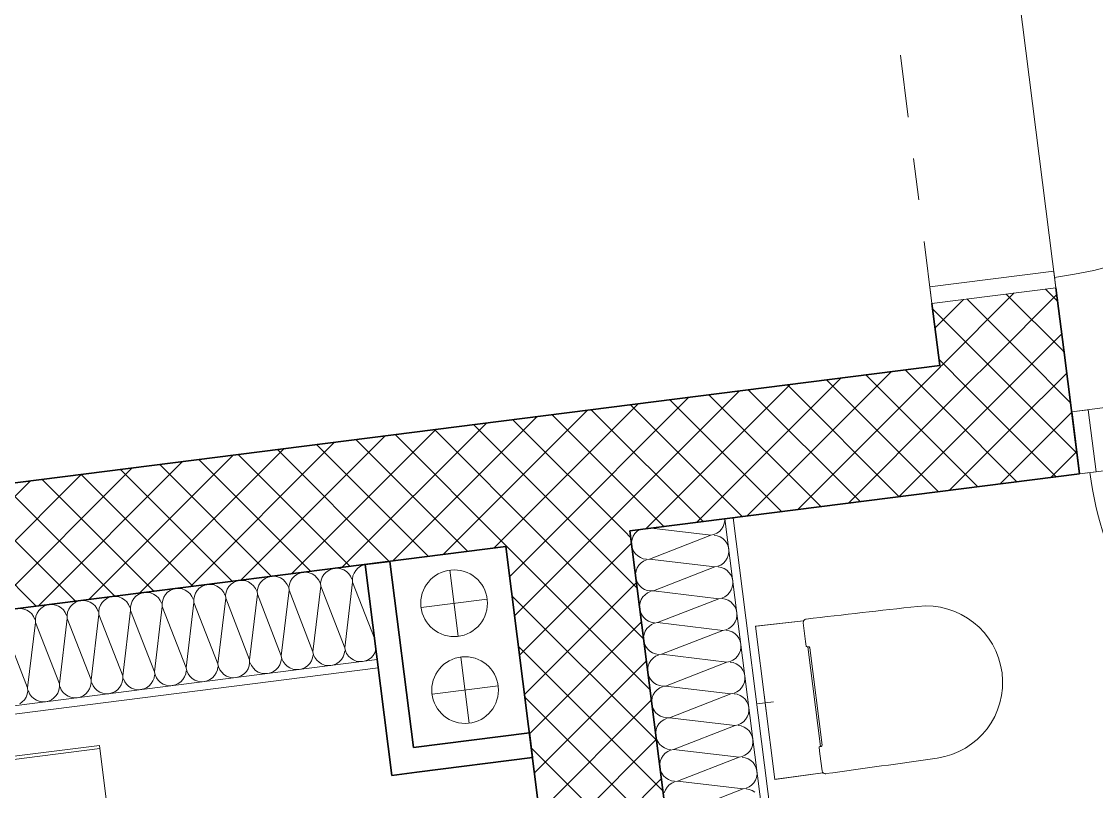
# Model space of a CAD drawing. Header units: metres. Extents: x 2713679.5 to 2713747.3, y 1226017.1 to 1226104.2.
# Drawn here: x 2713735.583 to 2713738.162, y 1226040.488 to 1226042.335 of the extents above; entities that cross this region are included whole.
import ezdxf

# ---------------------------------------------------------------- set-up
doc = ezdxf.new("R2010")
doc.units = ezdxf.units.M
doc.header["$MEASUREMENT"] = 0
doc.linetypes.add('Strichpunkt 3_1_1mm Achsen', pattern=[0.25, 0.15, -0.05, 0, -0.05])
doc.layers.add('haustechnik', color=7, linetype='Continuous', true_color=0x0332dd)
doc.layers.add('plangrafiken', color=251, linetype='Continuous')
doc.layers.add('waende_stuetzen', color=250, linetype='Continuous')

msp = doc.modelspace()

# ---------------------------------------------------------------- linework, layer by layer
at = {"layer": 'haustechnik', "color": 7, "linetype": 'Continuous', "lineweight": 13}
for p, q in [((2713736.4672, 1226041.0404), (2713736.745, 1226041.0757)), ((2713736.745, 1226041.0757), (2713736.8017, 1226040.6293)), ((2713736.5239, 1226040.594), (2713736.4672, 1226041.0404)), ((2713736.611, 1226041.0194), (2713736.6312, 1226040.8606)), ((2713736.5417, 1226040.9299), (2713736.7005, 1226040.9501)), ((2713736.6576, 1226040.6523), (2713736.6375, 1226040.811)), ((2713736.7269, 1226040.7418), (2713736.5682, 1226040.7216)), ((2713736.8017, 1226040.6293), (2713736.5239, 1226040.594))]:
    msp.add_line(p, q, dxfattribs=at)
at = {"layer": 'haustechnik', "color": 144, "linetype": 'Continuous', "lineweight": 20, "true_color": 0x0082b3}
msp.add_circle((2713736.6211, 1226040.94), 0.08, dxfattribs=at)
at = {"layer": 'haustechnik', "color": 20, "linetype": 'Continuous', "lineweight": 20, "true_color": 0xfa2d16}
msp.add_circle((2713736.6475, 1226040.7317), 0.08, dxfattribs=at)
at = {"layer": 'plangrafiken', "color": 7, "linetype": 'Continuous', "lineweight": 13}
for p, q in [((2713737.3438, 1226040.8846), (2713737.4597, 1226040.8978)), ((2713737.3465, 1226040.8849), (2713737.3438, 1226040.8846)), ((2713737.3438, 1226040.8846), (2713737.3671, 1226040.701)), ((2713737.3904, 1226040.5175), (2713737.3438, 1226040.8846)), ((2713737.4597, 1226040.8978), (2713737.3465, 1226040.8849)), ((2713737.4645, 1226040.8482), (2713737.4588, 1226040.893)), ((2713737.4659, 1226040.8371), (2713737.4645, 1226040.8482)), ((2713737.4698, 1226040.8356), (2713737.4681, 1226040.8354)), ((2713737.5002, 1226040.5964), (2713737.4698, 1226040.8356)), ((2713737.4743, 1226040.8331), (2713737.5039, 1226040.5999)), ((2713737.3671, 1226040.701), (2713737.3904, 1226040.5175)), ((2713735.77, 1226040.5991), (2713735.1797, 1226040.5242)), ((2713735.1807, 1226040.5163), (2713735.771, 1226040.5912)), ((2713735.8455, 1226040.0039), (2713735.77, 1226040.5991)), ((2713735.771, 1226040.5912), (2713735.8455, 1226040.0039)), ((2713737.4987, 1226040.5786), (2713737.4967, 1226040.5939)), ((2713737.4985, 1226040.5961), (2713737.5002, 1226040.5964)), ((2713737.5038, 1226040.5381), (2713737.4987, 1226040.5786)), ((2713737.5059, 1226040.5336), (2713737.3904, 1226040.5175)), ((2713737.3904, 1226040.5175), (2713737.3931, 1226040.5178)), ((2713737.3931, 1226040.5178), (2713737.5059, 1226040.5336))]:
    msp.add_line(p, q, dxfattribs=at)
at = {"layer": 'plangrafiken', "color": 144, "linetype": 'Continuous', "lineweight": 20, "true_color": 0x0082b3}
for p, q in [((2713737.3696, 1226040.6812), (2713737.3646, 1226040.7209)), ((2713737.3473, 1226040.6985), (2713737.387, 1226040.7035))]:
    msp.add_line(p, q, dxfattribs=at)
at = {"layer": 'plangrafiken', "color": 7, "linetype": 'Continuous', "lineweight": 13}
for centre, radius, start, end in [((2713740.9922, 1226011.1067), 30.0032, 96.23467, 96.74985), ((2713737.7537, 1226040.7501), 0.1834, 278.2305, 96.2347), ((2713737.4667, 1226040.894), 0.008, 96.7498, 187.2326), ((2713737.4667, 1226040.894), 0.008, 96.7498, 151.2541), ((2713737.4679, 1226040.8374), 0.002, 187.2326, 276.2737), ((2713737.4714, 1226040.8328), 0.00298, 6.6469, 96.505), ((2713737.4987, 1226040.5942), 0.002, 97.7686, 187.2326), ((2713737.501, 1226040.5995), 0.00298, 277.9601, 7.8183), ((2713733.4849, 1226070.2628), 30.0032, 277.7153, 278.23048), ((2713737.5118, 1226040.5391), 0.008, 187.2326, 277.7153), ((2713737.5118, 1226040.5391), 0.008, 223.2013, 277.7153)]:
    msp.add_arc(centre, radius, start, end, dxfattribs=at)
for centre, start_param, end_param in [((2713737.4809, 1226040.8371), 3.840094, 3.957262), ((2713737.5113, 1226040.5977), 2.325923, 2.443091)]:
    msp.add_ellipse(centre, major_axis=(0.0144, 0.0018), ratio=0.008727, start_param=start_param, end_param=end_param, dxfattribs=at)
at = {"layer": 'waende_stuetzen', "color": 7, "linetype": 'Continuous', "lineweight": 13}
for p, q in [((2713738.0651, 1226041.6968), (2713737.9417, 1226042.669)), ((2713737.7624, 1226041.6987), (2713738.06, 1226041.7365)), ((2713738.06, 1226041.7365), (2713738.0651, 1226041.6968)), ((2713737.7675, 1226041.6591), (2713737.7624, 1226041.6987)), ((2713738.0651, 1226041.6968), (2713737.7675, 1226041.6591)), ((2713738.1028, 1226041.3992), (2713738.1425, 1226041.4042)), ((2713738.1425, 1226041.4042), (2713738.1614, 1226041.2554)), ((2713738.1614, 1226041.2554), (2713738.1217, 1226041.2504)), ((2713737.2708, 1226041.1424), (2713737.0426, 1226041.1135)), ((2713737.2693, 1226041.1309), (2713737.2706, 1226041.1383)), ((2713737.2706, 1226041.1383), (2713737.2704, 1226041.1424)), ((2713737.0547, 1226041.1071), (2713737.0507, 1226041.1008)), ((2713737.0599, 1226041.1126), (2713737.0547, 1226041.1071)), ((2713737.0651, 1226041.1163), (2713737.0599, 1226041.1126)), ((2713737.2371, 1226041.103), (2713737.0943, 1226041.12)), ((2713737.2445, 1226041.1046), (2713737.2513, 1226041.1077)), ((2713737.2513, 1226041.1077), (2713737.2575, 1226041.1121)), ((2713737.2575, 1226041.1121), (2713737.2626, 1226041.1175)), ((2713737.2626, 1226041.1175), (2713737.2666, 1226041.1239)), ((2713737.2666, 1226041.1239), (2713737.2693, 1226041.1309)), ((2713737.0481, 1226041.0938), (2713737.0468, 1226041.0863)), ((2713737.0468, 1226041.0863), (2713737.047, 1226041.0788)), ((2713737.0507, 1226041.1008), (2713737.0481, 1226041.0938)), ((2713737.2371, 1226041.103), (2713737.0899, 1226041.0456)), ((2713737.2371, 1226041.103), (2713737.2445, 1226041.1046)), ((2713737.2521, 1226041.1019), (2713737.2447, 1226041.1032)), ((2713737.2591, 1226041.0992), (2713737.2521, 1226041.1019)), ((2713737.2655, 1226041.0952), (2713737.2591, 1226041.0992)), ((2713737.2709, 1226041.0901), (2713737.2655, 1226041.0952)), ((2713737.2753, 1226041.0839), (2713737.2709, 1226041.0901)), ((2713737.2783, 1226041.0771), (2713737.2753, 1226041.0839)), ((2713737.047, 1226041.0788), (2713737.0487, 1226041.0715)), ((2713737.0487, 1226041.0715), (2713737.0517, 1226041.0646)), ((2713737.0517, 1226041.0646), (2713737.0561, 1226041.0585)), ((2713737.0561, 1226041.0585), (2713737.0616, 1226041.0534)), ((2713737.2763, 1226041.0478), (2713737.279, 1226041.0548)), ((2713737.28, 1226041.0698), (2713737.2783, 1226041.0771)), ((2713737.279, 1226041.0548), (2713737.2802, 1226041.0622)), ((2713737.2802, 1226041.0622), (2713737.28, 1226041.0698)), ((2713736.3962, 1226041.0285), (2713736.3901, 1226041.0241)), ((2713736.4031, 1226041.0316), (2713736.3962, 1226041.0285)), ((2713736.4077, 1226041.0326), (2713736.4031, 1226041.0316)), ((2713736.4367, 1226040.8047), (2713736.4077, 1226041.0329)), ((2713737.0644, 1226041.0311), (2713737.0604, 1226041.0247)), ((2713737.0616, 1226041.0534), (2713737.0679, 1226041.0494)), ((2713737.0695, 1226041.0365), (2713737.0644, 1226041.0311)), ((2713737.0679, 1226041.0494), (2713737.0749, 1226041.0467)), ((2713737.0757, 1226041.0409), (2713737.0695, 1226041.0365)), ((2713737.0749, 1226041.0467), (2713737.0823, 1226041.0454)), ((2713737.0825, 1226041.044), (2713737.0757, 1226041.0409)), ((2713737.0899, 1226041.0456), (2713737.0825, 1226041.044)), ((2713737.2468, 1226041.0269), (2713737.0899, 1226041.0456)), ((2713737.2468, 1226041.0269), (2713737.2541, 1226041.0286)), ((2713737.2541, 1226041.0286), (2713737.261, 1226041.0316)), ((2713737.261, 1226041.0316), (2713737.2671, 1226041.036)), ((2713737.2671, 1226041.036), (2713737.2723, 1226041.0415)), ((2713737.2723, 1226041.0415), (2713737.2763, 1226041.0478)), ((2713736.1749, 1226041.0026), (2713736.1681, 1226040.9995)), ((2713736.1822, 1226041.0043), (2713736.1749, 1226041.0026)), ((2713736.1898, 1226041.0045), (2713736.1822, 1226041.0043)), ((2713736.1972, 1226041.0032), (2713736.1898, 1226041.0045)), ((2713736.2042, 1226041.0005), (2713736.1972, 1226041.0032)), ((2713736.238, 1226041.0048), (2713736.2328, 1226040.9994)), ((2713736.2441, 1226041.0092), (2713736.238, 1226041.0048)), ((2713736.251, 1226041.0122), (2713736.2441, 1226041.0092)), ((2713736.2583, 1226041.0139), (2713736.251, 1226041.0122)), ((2713736.2658, 1226041.0141), (2713736.2583, 1226041.0139)), ((2713736.2732, 1226041.0129), (2713736.2658, 1226041.0141)), ((2713736.2802, 1226041.0102), (2713736.2732, 1226041.0129)), ((2713736.2866, 1226041.0062), (2713736.2802, 1226041.0102)), ((2713736.2921, 1226041.001), (2713736.2866, 1226041.0062)), ((2713736.3049, 1226041.0027), (2713736.3022, 1226040.9956)), ((2713736.3089, 1226041.009), (2713736.3049, 1226041.0027)), ((2713736.314, 1226041.0145), (2713736.3089, 1226041.009)), ((2713736.3202, 1226041.0188), (2713736.314, 1226041.0145)), ((2713736.327, 1226041.0219), (2713736.3202, 1226041.0188)), ((2713736.3344, 1226041.0236), (2713736.327, 1226041.0219)), ((2713736.3419, 1226041.0238), (2713736.3344, 1226041.0236)), ((2713736.3493, 1226041.0225), (2713736.3419, 1226041.0238)), ((2713736.3563, 1226041.0198), (2713736.3493, 1226041.0225)), ((2713736.3627, 1226041.0158), (2713736.3563, 1226041.0198)), ((2713736.3681, 1226041.0107), (2713736.3627, 1226041.0158)), ((2713736.3725, 1226041.0046), (2713736.3681, 1226041.0107)), ((2713736.3755, 1226040.9977), (2713736.3725, 1226041.0046)), ((2713736.3783, 1226041.0053), (2713736.377, 1226040.9979)), ((2713736.3809, 1226041.0123), (2713736.3783, 1226041.0053)), ((2713736.3849, 1226041.0187), (2713736.3809, 1226041.0123)), ((2713736.3901, 1226041.0241), (2713736.3849, 1226041.0187)), ((2713737.0577, 1226041.0177), (2713737.0564, 1226041.0103)), ((2713737.0564, 1226041.0103), (2713737.0567, 1226041.0028)), ((2713737.0567, 1226041.0028), (2713737.0583, 1226040.9954)), ((2713737.0604, 1226041.0247), (2713737.0577, 1226041.0177)), ((2713737.2468, 1226041.0269), (2713737.0995, 1226040.9696)), ((2713737.2617, 1226041.0259), (2713737.2543, 1226041.0271)), ((2713737.2687, 1226041.0232), (2713737.2617, 1226041.0259)), ((2713737.2751, 1226041.0192), (2713737.2687, 1226041.0232)), ((2713737.2806, 1226041.014), (2713737.2751, 1226041.0192)), ((2713737.2849, 1226041.0079), (2713737.2806, 1226041.014)), ((2713737.288, 1226041.001), (2713737.2849, 1226041.0079)), ((2713736.0159, 1226040.9802), (2713736.0098, 1226040.9759)), ((2713736.0228, 1226040.9833), (2713736.0159, 1226040.9802)), ((2713736.0301, 1226040.985), (2713736.0228, 1226040.9833)), ((2713736.0376, 1226040.9852), (2713736.0301, 1226040.985)), ((2713736.0451, 1226040.9839), (2713736.0376, 1226040.9852)), ((2713736.0521, 1226040.9812), (2713736.0451, 1226040.9839)), ((2713736.0584, 1226040.9772), (2713736.0521, 1226040.9812)), ((2713736.0639, 1226040.9721), (2713736.0584, 1226040.9772)), ((2713736.0807, 1226040.9801), (2713736.0767, 1226040.9737)), ((2713736.0859, 1226040.9855), (2713736.0807, 1226040.9801)), ((2713736.092, 1226040.9899), (2713736.0859, 1226040.9855)), ((2713736.0989, 1226040.9929), (2713736.092, 1226040.9899)), ((2713736.1062, 1226040.9946), (2713736.0989, 1226040.9929)), ((2713736.1137, 1226040.9948), (2713736.1062, 1226040.9946)), ((2713736.1211, 1226040.9936), (2713736.1137, 1226040.9948)), ((2713736.1281, 1226040.9909), (2713736.1211, 1226040.9936)), ((2713736.1345, 1226040.9869), (2713736.1281, 1226040.9909)), ((2713736.14, 1226040.9817), (2713736.1345, 1226040.9869)), ((2713736.1443, 1226040.9756), (2713736.14, 1226040.9817)), ((2713736.1528, 1226040.9834), (2713736.1501, 1226040.9763)), ((2713736.1568, 1226040.9897), (2713736.1528, 1226040.9834)), ((2713736.1619, 1226040.9952), (2713736.1568, 1226040.9897)), ((2713736.1681, 1226040.9995), (2713736.1619, 1226040.9952)), ((2713736.2106, 1226040.9965), (2713736.2042, 1226041.0005)), ((2713736.216, 1226040.9914), (2713736.2106, 1226040.9965)), ((2713736.2204, 1226040.9853), (2713736.216, 1226040.9914)), ((2713736.2234, 1226040.9784), (2713736.2204, 1226040.9853)), ((2713736.2262, 1226040.986), (2713736.2249, 1226040.9786)), ((2713736.2249, 1226040.9786), (2713736.2251, 1226040.9711)), ((2713736.2288, 1226040.993), (2713736.2262, 1226040.986)), ((2713736.2328, 1226040.9994), (2713736.2288, 1226040.993)), ((2713736.2824, 1226040.8238), (2713736.3012, 1226040.9807)), ((2713736.2964, 1226040.9949), (2713736.2921, 1226041.001)), ((2713736.2995, 1226040.988), (2713736.2964, 1226040.9949)), ((2713736.3022, 1226040.9956), (2713736.3009, 1226040.9882)), ((2713736.3009, 1226040.9882), (2713736.3012, 1226040.9807)), ((2713736.3585, 1226040.8334), (2713736.3012, 1226040.9807)), ((2713736.3585, 1226040.8334), (2713736.3772, 1226040.9904)), ((2713736.377, 1226040.9979), (2713736.3772, 1226040.9904)), ((2713736.4305, 1226040.8536), (2713736.3772, 1226040.9904)), ((2713737.0583, 1226040.9954), (2713737.0614, 1226040.9886)), ((2713737.0614, 1226040.9886), (2713737.0657, 1226040.9825)), ((2713737.0657, 1226040.9825), (2713737.0712, 1226040.9773)), ((2713737.0712, 1226040.9773), (2713737.0776, 1226040.9733)), ((2713737.2859, 1226040.9718), (2713737.2886, 1226040.9788)), ((2713737.2897, 1226040.9937), (2713737.288, 1226041.001)), ((2713737.2886, 1226040.9788), (2713737.2899, 1226040.9862)), ((2713737.2899, 1226040.9862), (2713737.2897, 1226040.9937)), ((2713735.7878, 1226040.9513), (2713735.7817, 1226040.9469)), ((2713735.7946, 1226040.9543), (2713735.7878, 1226040.9513)), ((2713735.802, 1226040.956), (2713735.7946, 1226040.9543)), ((2713735.8095, 1226040.9562), (2713735.802, 1226040.956)), ((2713735.8169, 1226040.955), (2713735.8095, 1226040.9562)), ((2713735.8239, 1226040.9523), (2713735.8169, 1226040.955)), ((2713735.8303, 1226040.9483), (2713735.8239, 1226040.9523)), ((2713735.8525, 1226040.9511), (2713735.8485, 1226040.9447)), ((2713735.8577, 1226040.9566), (2713735.8525, 1226040.9511)), ((2713735.8638, 1226040.9609), (2713735.8577, 1226040.9566)), ((2713735.8707, 1226040.964), (2713735.8638, 1226040.9609)), ((2713735.878, 1226040.9657), (2713735.8707, 1226040.964)), ((2713735.8855, 1226040.9659), (2713735.878, 1226040.9657)), ((2713735.8929, 1226040.9646), (2713735.8855, 1226040.9659)), ((2713735.9, 1226040.9619), (2713735.8929, 1226040.9646)), ((2713735.9063, 1226040.9579), (2713735.9, 1226040.9619)), ((2713735.9118, 1226040.9528), (2713735.9063, 1226040.9579)), ((2713735.9161, 1226040.9466), (2713735.9118, 1226040.9528)), ((2713735.9246, 1226040.9544), (2713735.9219, 1226040.9474)), ((2713735.9286, 1226040.9608), (2713735.9246, 1226040.9544)), ((2713735.9338, 1226040.9662), (2713735.9286, 1226040.9608)), ((2713735.9399, 1226040.9706), (2713735.9338, 1226040.9662)), ((2713735.9468, 1226040.9736), (2713735.9399, 1226040.9706)), ((2713735.9541, 1226040.9753), (2713735.9468, 1226040.9736)), ((2713735.9616, 1226040.9755), (2713735.9541, 1226040.9753)), ((2713735.969, 1226040.9743), (2713735.9616, 1226040.9755)), ((2713735.976, 1226040.9716), (2713735.969, 1226040.9743)), ((2713735.9824, 1226040.9676), (2713735.976, 1226040.9716)), ((2713735.9878, 1226040.9624), (2713735.9824, 1226040.9676)), ((2713735.9922, 1226040.9563), (2713735.9878, 1226040.9624)), ((2713735.9953, 1226040.9494), (2713735.9922, 1226040.9563)), ((2713735.998, 1226040.957), (2713735.9967, 1226040.9496)), ((2713736.0007, 1226040.9641), (2713735.998, 1226040.957)), ((2713736.0047, 1226040.9704), (2713736.0007, 1226040.9641)), ((2713736.0098, 1226040.9759), (2713736.0047, 1226040.9704)), ((2713736.0543, 1226040.7948), (2713736.073, 1226040.9518)), ((2713736.0682, 1226040.9659), (2713736.0639, 1226040.9721)), ((2713736.0713, 1226040.9591), (2713736.0682, 1226040.9659)), ((2713736.074, 1226040.9667), (2713736.0728, 1226040.9593)), ((2713736.0728, 1226040.9593), (2713736.073, 1226040.9518)), ((2713736.1303, 1226040.8045), (2713736.073, 1226040.9518)), ((2713736.0767, 1226040.9737), (2713736.074, 1226040.9667)), ((2713736.1303, 1226040.8045), (2713736.149, 1226040.9614)), ((2713736.1474, 1226040.9687), (2713736.1443, 1226040.9756)), ((2713736.1501, 1226040.9763), (2713736.1488, 1226040.9689)), ((2713736.1488, 1226040.9689), (2713736.149, 1226040.9614)), ((2713736.2064, 1226040.8141), (2713736.149, 1226040.9614)), ((2713736.2064, 1226040.8141), (2713736.2251, 1226040.9711)), ((2713736.2824, 1226040.8238), (2713736.2251, 1226040.9711)), ((2713737.074, 1226040.955), (2713737.07, 1226040.9487)), ((2713737.0792, 1226040.9605), (2713737.074, 1226040.955)), ((2713737.0776, 1226040.9733), (2713737.0846, 1226040.9706)), ((2713737.0853, 1226040.9648), (2713737.0792, 1226040.9605)), ((2713737.0846, 1226040.9706), (2713737.092, 1226040.9694)), ((2713737.0922, 1226040.9679), (2713737.0853, 1226040.9648)), ((2713737.092, 1226040.9694), (2713737.0995, 1226040.9696)), ((2713737.2565, 1226040.9508), (2713737.0995, 1226040.9696)), ((2713737.2565, 1226040.9508), (2713737.1092, 1226040.8935)), ((2713737.2565, 1226040.9508), (2713737.2638, 1226040.9525)), ((2713737.2638, 1226040.9525), (2713737.2706, 1226040.9556)), ((2713737.2714, 1226040.9498), (2713737.264, 1226040.9511)), ((2713737.2706, 1226040.9556), (2713737.2768, 1226040.9599)), ((2713737.2768, 1226040.9599), (2713737.2819, 1226040.9654)), ((2713737.2819, 1226040.9654), (2713737.2859, 1226040.9718)), ((2713735.5887, 1226040.926), (2713735.5813, 1226040.9273)), ((2713735.5957, 1226040.9233), (2713735.5887, 1226040.926)), ((2713735.6295, 1226040.9276), (2713735.6244, 1226040.9222)), ((2713735.6357, 1226040.932), (2713735.6295, 1226040.9276)), ((2713735.6425, 1226040.935), (2713735.6357, 1226040.932)), ((2713735.6499, 1226040.9367), (2713735.6425, 1226040.935)), ((2713735.6574, 1226040.9369), (2713735.6499, 1226040.9367)), ((2713735.6648, 1226040.9357), (2713735.6574, 1226040.9369)), ((2713735.6718, 1226040.933), (2713735.6648, 1226040.9357)), ((2713735.6782, 1226040.929), (2713735.6718, 1226040.933)), ((2713735.6836, 1226040.9238), (2713735.6782, 1226040.929)), ((2713735.6964, 1226040.9254), (2713735.6938, 1226040.9184)), ((2713735.7004, 1226040.9318), (2713735.6964, 1226040.9254)), ((2713735.7056, 1226040.9373), (2713735.7004, 1226040.9318)), ((2713735.7117, 1226040.9416), (2713735.7056, 1226040.9373)), ((2713735.7186, 1226040.9447), (2713735.7117, 1226040.9416)), ((2713735.7259, 1226040.9464), (2713735.7186, 1226040.9447)), ((2713735.7334, 1226040.9466), (2713735.7259, 1226040.9464)), ((2713735.7408, 1226040.9453), (2713735.7334, 1226040.9466)), ((2713735.7478, 1226040.9426), (2713735.7408, 1226040.9453)), ((2713735.7542, 1226040.9386), (2713735.7478, 1226040.9426)), ((2713735.7597, 1226040.9335), (2713735.7542, 1226040.9386)), ((2713735.764, 1226040.9273), (2713735.7597, 1226040.9335)), ((2713735.7671, 1226040.9205), (2713735.764, 1226040.9273)), ((2713735.7698, 1226040.9281), (2713735.7686, 1226040.9207)), ((2713735.7725, 1226040.9351), (2713735.7698, 1226040.9281)), ((2713735.7765, 1226040.9415), (2713735.7725, 1226040.9351)), ((2713735.7817, 1226040.9469), (2713735.7765, 1226040.9415)), ((2713735.8357, 1226040.9431), (2713735.8303, 1226040.9483)), ((2713735.8401, 1226040.937), (2713735.8357, 1226040.9431)), ((2713735.8431, 1226040.9301), (2713735.8401, 1226040.937)), ((2713735.8459, 1226040.9377), (2713735.8446, 1226040.9303)), ((2713735.8446, 1226040.9303), (2713735.8448, 1226040.9228)), ((2713735.8485, 1226040.9447), (2713735.8459, 1226040.9377)), ((2713735.9022, 1226040.7755), (2713735.9209, 1226040.9325)), ((2713735.9192, 1226040.9398), (2713735.9161, 1226040.9466)), ((2713735.9219, 1226040.9474), (2713735.9207, 1226040.94)), ((2713735.9207, 1226040.94), (2713735.9209, 1226040.9325)), ((2713735.9782, 1226040.7852), (2713735.9209, 1226040.9325)), ((2713735.9782, 1226040.7852), (2713735.9969, 1226040.9421)), ((2713735.9967, 1226040.9496), (2713735.9969, 1226040.9421)), ((2713736.0543, 1226040.7948), (2713735.9969, 1226040.9421)), ((2713737.0674, 1226040.9416), (2713737.0661, 1226040.9342)), ((2713737.0661, 1226040.9342), (2713737.0663, 1226040.9267)), ((2713737.0663, 1226040.9267), (2713737.068, 1226040.9194)), ((2713737.07, 1226040.9487), (2713737.0674, 1226040.9416)), ((2713737.2784, 1226040.9471), (2713737.2714, 1226040.9498)), ((2713737.2848, 1226040.9431), (2713737.2784, 1226040.9471)), ((2713737.2902, 1226040.938), (2713737.2848, 1226040.9431)), ((2713737.2946, 1226040.9318), (2713737.2902, 1226040.938)), ((2713737.2976, 1226040.925), (2713737.2946, 1226040.9318)), ((2713737.2993, 1226040.9176), (2713737.2976, 1226040.925)), ((2713735.6021, 1226040.9193), (2713735.5957, 1226040.9233)), ((2713735.6076, 1226040.9142), (2713735.6021, 1226040.9193)), ((2713735.6119, 1226040.908), (2713735.6076, 1226040.9142)), ((2713735.615, 1226040.9012), (2713735.6119, 1226040.908)), ((2713735.6177, 1226040.9088), (2713735.6164, 1226040.9014)), ((2713735.6164, 1226040.9014), (2713735.6166, 1226040.8939)), ((2713735.6204, 1226040.9158), (2713735.6177, 1226040.9088)), ((2713735.6244, 1226040.9222), (2713735.6204, 1226040.9158)), ((2713735.674, 1226040.7466), (2713735.6927, 1226040.9035)), ((2713735.688, 1226040.9177), (2713735.6836, 1226040.9238)), ((2713735.691, 1226040.9108), (2713735.688, 1226040.9177)), ((2713735.6938, 1226040.9184), (2713735.6925, 1226040.911)), ((2713735.6925, 1226040.911), (2713735.6927, 1226040.9035)), ((2713735.75, 1226040.7562), (2713735.6927, 1226040.9035)), ((2713735.75, 1226040.7562), (2713735.7688, 1226040.9132)), ((2713735.7686, 1226040.9207), (2713735.7688, 1226040.9132)), ((2713735.8261, 1226040.7659), (2713735.7688, 1226040.9132)), ((2713735.8261, 1226040.7659), (2713735.8448, 1226040.9228)), ((2713735.9022, 1226040.7755), (2713735.8448, 1226040.9228)), ((2713737.068, 1226040.9194), (2713737.0711, 1226040.9125)), ((2713737.0711, 1226040.9125), (2713737.0754, 1226040.9064)), ((2713737.0754, 1226040.9064), (2713737.0809, 1226040.9012)), ((2713737.0809, 1226040.9012), (2713737.0872, 1226040.8972)), ((2713737.2956, 1226040.8957), (2713737.2983, 1226040.9027)), ((2713737.2983, 1226040.9027), (2713737.2995, 1226040.9101)), ((2713737.2995, 1226040.9101), (2713737.2993, 1226040.9176)), ((2713735.5979, 1226040.7369), (2713735.5406, 1226040.8842)), ((2713735.5979, 1226040.7369), (2713735.6166, 1226040.8939)), ((2713735.674, 1226040.7466), (2713735.6166, 1226040.8939)), ((2713737.0837, 1226040.879), (2713737.0797, 1226040.8726)), ((2713737.0889, 1226040.8844), (2713737.0837, 1226040.879)), ((2713737.0872, 1226040.8972), (2713737.0942, 1226040.8946)), ((2713737.095, 1226040.8888), (2713737.0889, 1226040.8844)), ((2713737.0942, 1226040.8946), (2713737.1017, 1226040.8933)), ((2713737.1018, 1226040.8918), (2713737.095, 1226040.8888)), ((2713737.1092, 1226040.8935), (2713737.1018, 1226040.8918)), ((2713737.2661, 1226040.8748), (2713737.1092, 1226040.8935)), ((2713737.2661, 1226040.8748), (2713737.1188, 1226040.8175)), ((2713737.2661, 1226040.8748), (2713737.2734, 1226040.8765)), ((2713737.2734, 1226040.8765), (2713737.2803, 1226040.8795)), ((2713737.281, 1226040.8737), (2713737.2736, 1226040.875)), ((2713737.2803, 1226040.8795), (2713737.2864, 1226040.8839)), ((2713737.288, 1226040.8711), (2713737.281, 1226040.8737)), ((2713737.2864, 1226040.8839), (2713737.2916, 1226040.8893)), ((2713737.2916, 1226040.8893), (2713737.2956, 1226040.8957)), ((2713737.077, 1226040.8656), (2713737.0758, 1226040.8582)), ((2713737.0758, 1226040.8582), (2713737.076, 1226040.8507)), ((2713737.076, 1226040.8507), (2713737.0776, 1226040.8433)), ((2713737.0797, 1226040.8726), (2713737.077, 1226040.8656)), ((2713737.2944, 1226040.8671), (2713737.288, 1226040.8711)), ((2713737.2999, 1226040.8619), (2713737.2944, 1226040.8671)), ((2713737.3042, 1226040.8558), (2713737.2999, 1226040.8619)), ((2713737.3073, 1226040.8489), (2713737.3042, 1226040.8558)), ((2713737.309, 1226040.8416), (2713737.3073, 1226040.8489)), ((2713736.2824, 1226040.8238), (2713736.2841, 1226040.8165)), ((2713736.3574, 1226040.8185), (2713736.3587, 1226040.8259)), ((2713736.3585, 1226040.8334), (2713736.3602, 1226040.8261)), ((2713736.3602, 1226040.8261), (2713736.3632, 1226040.8192)), ((2713736.4308, 1226040.8211), (2713736.4335, 1226040.8282)), ((2713736.4335, 1226040.8282), (2713736.4336, 1226040.8288)), ((2713737.0776, 1226040.8433), (2713737.0807, 1226040.8365)), ((2713737.0807, 1226040.8365), (2713737.0851, 1226040.8303)), ((2713737.0851, 1226040.8303), (2713737.0905, 1226040.8252)), ((2713737.0905, 1226040.8252), (2713737.0969, 1226040.8212)), ((2713737.3052, 1226040.8197), (2713737.3079, 1226040.8267)), ((2713737.3079, 1226040.8267), (2713737.3092, 1226040.8341)), ((2713737.3092, 1226040.8341), (2713737.309, 1226040.8416)), ((2713736.1293, 1226040.7896), (2713736.1305, 1226040.797)), ((2713736.1305, 1226040.797), (2713736.1303, 1226040.8045)), ((2713736.132, 1226040.7971), (2713736.1351, 1226040.7903)), ((2713736.2027, 1226040.7922), (2713736.2053, 1226040.7992)), ((2713736.2053, 1226040.7992), (2713736.2066, 1226040.8066)), ((2713736.2064, 1226040.8141), (2713736.2081, 1226040.8068)), ((2713736.2081, 1226040.8068), (2713736.2111, 1226040.7999)), ((2713736.2111, 1226040.7999), (2713736.2155, 1226040.7938)), ((2713736.2747, 1226040.7955), (2713736.2787, 1226040.8018)), ((2713736.2787, 1226040.8018), (2713736.2814, 1226040.8089)), ((2713736.2814, 1226040.8089), (2713736.2826, 1226040.8163)), ((2713736.2841, 1226040.8165), (2713736.2872, 1226040.8096)), ((2713736.2872, 1226040.8096), (2713736.2915, 1226040.8035)), ((2713736.2915, 1226040.8035), (2713736.297, 1226040.7983)), ((2713736.297, 1226040.7983), (2713736.3033, 1226040.7943)), ((2713736.3395, 1226040.7953), (2713736.3456, 1226040.7997)), ((2713736.3456, 1226040.7997), (2713736.3508, 1226040.8051)), ((2713736.3508, 1226040.8051), (2713736.3548, 1226040.8115)), ((2713736.3548, 1226040.8115), (2713736.3574, 1226040.8185)), ((2713736.3632, 1226040.8192), (2713736.3676, 1226040.8131)), ((2713736.3676, 1226040.8131), (2713736.373, 1226040.808)), ((2713736.373, 1226040.808), (2713736.3794, 1226040.804)), ((2713736.3794, 1226040.804), (2713736.3864, 1226040.8013)), ((2713736.3864, 1226040.8013), (2713736.3938, 1226040.8)), ((2713736.3938, 1226040.8), (2713736.4013, 1226040.8002)), ((2713736.4013, 1226040.8002), (2713736.4087, 1226040.8019)), ((2713736.4087, 1226040.8019), (2713736.4155, 1226040.805)), ((2713736.4155, 1226040.805), (2713736.4217, 1226040.8093)), ((2713736.4217, 1226040.8093), (2713736.4268, 1226040.8148)), ((2713736.4268, 1226040.8148), (2713736.4308, 1226040.8211)), ((2713737.0893, 1226040.7965), (2713737.0867, 1226040.7895)), ((2713737.0933, 1226040.8029), (2713737.0893, 1226040.7965)), ((2713737.0985, 1226040.8084), (2713737.0933, 1226040.8029)), ((2713737.0969, 1226040.8212), (2713737.1039, 1226040.8185)), ((2713737.1046, 1226040.8127), (2713737.0985, 1226040.8084)), ((2713737.1039, 1226040.8185), (2713737.1113, 1226040.8172)), ((2713737.1115, 1226040.8158), (2713737.1046, 1226040.8127)), ((2713737.1113, 1226040.8172), (2713737.1188, 1226040.8175)), ((2713737.2758, 1226040.7987), (2713737.1188, 1226040.8175)), ((2713737.2758, 1226040.7987), (2713737.1285, 1226040.7414)), ((2713737.2758, 1226040.7987), (2713737.2831, 1226040.8004)), ((2713737.2831, 1226040.8004), (2713737.2899, 1226040.8035)), ((2713737.2907, 1226040.7977), (2713737.2833, 1226040.7989)), ((2713737.2899, 1226040.8035), (2713737.2961, 1226040.8078)), ((2713737.2977, 1226040.795), (2713737.2907, 1226040.7977)), ((2713737.2961, 1226040.8078), (2713737.3012, 1226040.8133)), ((2713737.3012, 1226040.8133), (2713737.3052, 1226040.8197)), ((2713735.9022, 1226040.7755), (2713735.9038, 1226040.7682)), ((2713735.9745, 1226040.7632), (2713735.9772, 1226040.7703)), ((2713735.9772, 1226040.7703), (2713735.9784, 1226040.7777)), ((2713735.9782, 1226040.7852), (2713735.9799, 1226040.7778)), ((2713735.9799, 1226040.7778), (2713735.983, 1226040.771)), ((2713735.983, 1226040.771), (2713735.9873, 1226040.7649)), ((2713736.0465, 1226040.7665), (2713736.0505, 1226040.7729)), ((2713736.0505, 1226040.7729), (2713736.0532, 1226040.7799)), ((2713736.0532, 1226040.7799), (2713736.0545, 1226040.7873)), ((2713736.0543, 1226040.7948), (2713736.0559, 1226040.7875)), ((2713736.0559, 1226040.7875), (2713736.059, 1226040.7806)), ((2713736.059, 1226040.7806), (2713736.0634, 1226040.7745)), ((2713736.0634, 1226040.7745), (2713736.0688, 1226040.7693)), ((2713736.1113, 1226040.7664), (2713736.1174, 1226040.7707)), ((2713736.1174, 1226040.7707), (2713736.1226, 1226040.7762)), ((2713736.1226, 1226040.7762), (2713736.1266, 1226040.7825)), ((2713736.1266, 1226040.7825), (2713736.1293, 1226040.7896)), ((2713736.1351, 1226040.7903), (2713736.1394, 1226040.7842)), ((2713736.1394, 1226040.7842), (2713736.1449, 1226040.779)), ((2713736.1449, 1226040.779), (2713736.1512, 1226040.775)), ((2713736.1512, 1226040.775), (2713736.1583, 1226040.7723)), ((2713736.1583, 1226040.7723), (2713736.1657, 1226040.7711)), ((2713736.1657, 1226040.7711), (2713736.1732, 1226040.7713)), ((2713736.1732, 1226040.7713), (2713736.1805, 1226040.7729)), ((2713736.1805, 1226040.7729), (2713736.1874, 1226040.776)), ((2713736.1874, 1226040.776), (2713736.1935, 1226040.7804)), ((2713736.1935, 1226040.7804), (2713736.1987, 1226040.7858)), ((2713736.1987, 1226040.7858), (2713736.2027, 1226040.7922)), ((2713736.2155, 1226040.7938), (2713736.2209, 1226040.7887)), ((2713736.2209, 1226040.7887), (2713736.2273, 1226040.7847)), ((2713736.2273, 1226040.7847), (2713736.2343, 1226040.782)), ((2713736.2343, 1226040.782), (2713736.2417, 1226040.7807)), ((2713736.2417, 1226040.7807), (2713736.2492, 1226040.7809)), ((2713736.2492, 1226040.7809), (2713736.2566, 1226040.7826)), ((2713736.2566, 1226040.7826), (2713736.2634, 1226040.7857)), ((2713736.2634, 1226040.7857), (2713736.2695, 1226040.79)), ((2713736.2695, 1226040.79), (2713736.2747, 1226040.7955)), ((2713736.3033, 1226040.7943), (2713736.3104, 1226040.7916)), ((2713736.3104, 1226040.7916), (2713736.3178, 1226040.7904)), ((2713736.3178, 1226040.7904), (2713736.3253, 1226040.7906)), ((2713736.3253, 1226040.7906), (2713736.3326, 1226040.7923)), ((2713736.3326, 1226040.7923), (2713736.3395, 1226040.7953)), ((2713737.0867, 1226040.7895), (2713737.0854, 1226040.7821)), ((2713737.0854, 1226040.7821), (2713737.0856, 1226040.7746)), ((2713737.0856, 1226040.7746), (2713737.0873, 1226040.7673)), ((2713737.3041, 1226040.791), (2713737.2977, 1226040.795)), ((2713737.3095, 1226040.7858), (2713737.3041, 1226040.791)), ((2713737.3139, 1226040.7797), (2713737.3095, 1226040.7858)), ((2713737.3169, 1226040.7729), (2713737.3139, 1226040.7797)), ((2713737.3186, 1226040.7655), (2713737.3169, 1226040.7729)), ((2713735.6742, 1226040.7391), (2713735.674, 1226040.7466)), ((2713735.749, 1226040.7413), (2713735.7502, 1226040.7487)), ((2713735.7502, 1226040.7487), (2713735.75, 1226040.7562)), ((2713735.7517, 1226040.7489), (2713735.7548, 1226040.742)), ((2713735.8224, 1226040.7439), (2713735.825, 1226040.7509)), ((2713735.825, 1226040.7509), (2713735.8263, 1226040.7584)), ((2713735.8263, 1226040.7584), (2713735.8261, 1226040.7659)), ((2713735.8278, 1226040.7585), (2713735.8308, 1226040.7517)), ((2713735.8308, 1226040.7517), (2713735.8352, 1226040.7456)), ((2713735.8352, 1226040.7456), (2713735.8406, 1226040.7404)), ((2713735.8893, 1226040.7418), (2713735.8944, 1226040.7472)), ((2713735.8944, 1226040.7472), (2713735.8984, 1226040.7536)), ((2713735.8984, 1226040.7536), (2713735.9011, 1226040.7606)), ((2713735.9011, 1226040.7606), (2713735.9024, 1226040.768)), ((2713735.9038, 1226040.7682), (2713735.9069, 1226040.7613)), ((2713735.9069, 1226040.7613), (2713735.9112, 1226040.7552)), ((2713735.9112, 1226040.7552), (2713735.9167, 1226040.75)), ((2713735.9167, 1226040.75), (2713735.9231, 1226040.746)), ((2713735.9231, 1226040.746), (2713735.9301, 1226040.7434)), ((2713735.9523, 1226040.744), (2713735.9592, 1226040.7471)), ((2713735.9592, 1226040.7471), (2713735.9653, 1226040.7514)), ((2713735.9653, 1226040.7514), (2713735.9705, 1226040.7569)), ((2713735.9705, 1226040.7569), (2713735.9745, 1226040.7632)), ((2713735.9873, 1226040.7649), (2713735.9928, 1226040.7597)), ((2713735.9928, 1226040.7597), (2713735.9991, 1226040.7557)), ((2713735.9991, 1226040.7557), (2713736.0061, 1226040.753)), ((2713736.0061, 1226040.753), (2713736.0136, 1226040.7518)), ((2713736.0136, 1226040.7518), (2713736.0211, 1226040.752)), ((2713736.0211, 1226040.752), (2713736.0284, 1226040.7536)), ((2713736.0284, 1226040.7536), (2713736.0352, 1226040.7567)), ((2713736.0352, 1226040.7567), (2713736.0414, 1226040.7611)), ((2713736.0414, 1226040.7611), (2713736.0465, 1226040.7665)), ((2713736.0688, 1226040.7693), (2713736.0752, 1226040.7653)), ((2713736.0752, 1226040.7653), (2713736.0822, 1226040.7627)), ((2713736.0822, 1226040.7627), (2713736.0896, 1226040.7614)), ((2713736.0896, 1226040.7614), (2713736.0971, 1226040.7616)), ((2713736.0971, 1226040.7616), (2713736.1044, 1226040.7633)), ((2713736.1044, 1226040.7633), (2713736.1113, 1226040.7664)), ((2713737.0873, 1226040.7673), (2713737.0904, 1226040.7604)), ((2713737.0904, 1226040.7604), (2713737.0947, 1226040.7543)), ((2713737.0947, 1226040.7543), (2713737.1002, 1226040.7491)), ((2713737.1002, 1226040.7491), (2713737.1065, 1226040.7451)), ((2713737.1065, 1226040.7451), (2713737.1135, 1226040.7425)), ((2713737.3149, 1226040.7436), (2713737.3176, 1226040.7506)), ((2713737.3176, 1226040.7506), (2713737.3188, 1226040.758)), ((2713737.3188, 1226040.758), (2713737.3186, 1226040.7655)), ((2713735.5942, 1226040.715), (2713735.5969, 1226040.722)), ((2713735.5969, 1226040.722), (2713735.5981, 1226040.7294)), ((2713735.5981, 1226040.7294), (2713735.5979, 1226040.7369)), ((2713735.5996, 1226040.7296), (2713735.6027, 1226040.7227)), ((2713735.6027, 1226040.7227), (2713735.607, 1226040.7166)), ((2713735.6663, 1226040.7183), (2713735.6703, 1226040.7246)), ((2713735.6703, 1226040.7246), (2713735.6729, 1226040.7316)), ((2713735.6729, 1226040.7316), (2713735.6742, 1226040.7391)), ((2713735.6757, 1226040.7392), (2713735.6787, 1226040.7324)), ((2713735.6787, 1226040.7324), (2713735.6831, 1226040.7262)), ((2713735.6831, 1226040.7262), (2713735.6885, 1226040.7211)), ((2713735.6885, 1226040.7211), (2713735.6949, 1226040.7171)), ((2713735.731, 1226040.7181), (2713735.7372, 1226040.7225)), ((2713735.7372, 1226040.7225), (2713735.7423, 1226040.7279)), ((2713735.7423, 1226040.7279), (2713735.7463, 1226040.7343)), ((2713735.7463, 1226040.7343), (2713735.749, 1226040.7413)), ((2713735.7548, 1226040.742), (2713735.7591, 1226040.7359)), ((2713735.7591, 1226040.7359), (2713735.7646, 1226040.7307)), ((2713735.7646, 1226040.7307), (2713735.771, 1226040.7267)), ((2713735.771, 1226040.7267), (2713735.778, 1226040.7241)), ((2713735.778, 1226040.7241), (2713735.7854, 1226040.7228)), ((2713735.7854, 1226040.7228), (2713735.7929, 1226040.723)), ((2713735.7929, 1226040.723), (2713735.8002, 1226040.7247)), ((2713735.8002, 1226040.7247), (2713735.8071, 1226040.7278)), ((2713735.8071, 1226040.7278), (2713735.8132, 1226040.7321)), ((2713735.8132, 1226040.7321), (2713735.8184, 1226040.7376)), ((2713735.8184, 1226040.7376), (2713735.8224, 1226040.7439)), ((2713735.8406, 1226040.7404), (2713735.847, 1226040.7364)), ((2713735.847, 1226040.7364), (2713735.854, 1226040.7337)), ((2713735.854, 1226040.7337), (2713735.8614, 1226040.7325)), ((2713735.8614, 1226040.7325), (2713735.869, 1226040.7327)), ((2713735.869, 1226040.7327), (2713735.8763, 1226040.7343)), ((2713735.8763, 1226040.7343), (2713735.8831, 1226040.7374)), ((2713735.8831, 1226040.7374), (2713735.8893, 1226040.7418)), ((2713735.9301, 1226040.7434), (2713735.9375, 1226040.7421)), ((2713735.9375, 1226040.7421), (2713735.945, 1226040.7423)), ((2713735.945, 1226040.7423), (2713735.9523, 1226040.744)), ((2713737.099, 1226040.7205), (2713737.0963, 1226040.7135)), ((2713737.103, 1226040.7269), (2713737.099, 1226040.7205)), ((2713737.1082, 1226040.7323), (2713737.103, 1226040.7269)), ((2713737.1143, 1226040.7367), (2713737.1082, 1226040.7323)), ((2713737.1135, 1226040.7425), (2713737.121, 1226040.7412)), ((2713737.1211, 1226040.7397), (2713737.1143, 1226040.7367)), ((2713737.121, 1226040.7412), (2713737.1285, 1226040.7414)), ((2713737.2854, 1226040.7227), (2713737.1285, 1226040.7414)), ((2713737.2854, 1226040.7227), (2713737.1381, 1226040.6653)), ((2713737.2854, 1226040.7227), (2713737.2927, 1226040.7244)), ((2713737.2927, 1226040.7244), (2713737.2996, 1226040.7274)), ((2713737.3003, 1226040.7216), (2713737.2929, 1226040.7229)), ((2713737.2996, 1226040.7274), (2713737.3057, 1226040.7318)), ((2713737.3073, 1226040.719), (2713737.3003, 1226040.7216)), ((2713737.3057, 1226040.7318), (2713737.3109, 1226040.7372)), ((2713737.3137, 1226040.715), (2713737.3073, 1226040.719)), ((2713737.3109, 1226040.7372), (2713737.3149, 1226040.7436)), ((2713735.5789, 1226040.6988), (2713735.585, 1226040.7031)), ((2713735.585, 1226040.7031), (2713735.5902, 1226040.7086)), ((2713735.5902, 1226040.7086), (2713735.5942, 1226040.715)), ((2713735.607, 1226040.7166), (2713735.6125, 1226040.7114)), ((2713735.6125, 1226040.7114), (2713735.6188, 1226040.7074)), ((2713735.6188, 1226040.7074), (2713735.6259, 1226040.7048)), ((2713735.6259, 1226040.7048), (2713735.6333, 1226040.7035)), ((2713735.6333, 1226040.7035), (2713735.6408, 1226040.7037)), ((2713735.6408, 1226040.7037), (2713735.6481, 1226040.7054)), ((2713735.6481, 1226040.7054), (2713735.655, 1226040.7085)), ((2713735.655, 1226040.7085), (2713735.6611, 1226040.7128)), ((2713735.6611, 1226040.7128), (2713735.6663, 1226040.7183)), ((2713735.6949, 1226040.7171), (2713735.7019, 1226040.7144)), ((2713735.7019, 1226040.7144), (2713735.7093, 1226040.7132)), ((2713735.7093, 1226040.7132), (2713735.7168, 1226040.7134)), ((2713735.7168, 1226040.7134), (2713735.7242, 1226040.715)), ((2713735.7242, 1226040.715), (2713735.731, 1226040.7181)), ((2713737.0963, 1226040.7135), (2713737.0951, 1226040.7061)), ((2713737.0951, 1226040.7061), (2713737.0953, 1226040.6985)), ((2713737.0953, 1226040.6985), (2713737.0969, 1226040.6912)), ((2713737.3192, 1226040.7098), (2713737.3137, 1226040.715)), ((2713737.3235, 1226040.7037), (2713737.3192, 1226040.7098)), ((2713737.3266, 1226040.6968), (2713737.3235, 1226040.7037)), ((2713737.3283, 1226040.6895), (2713737.3266, 1226040.6968)), ((2713737.0969, 1226040.6912), (2713737.1, 1226040.6844)), ((2713737.1, 1226040.6844), (2713737.1044, 1226040.6782)), ((2713737.1044, 1226040.6782), (2713737.1098, 1226040.6731)), ((2713737.1098, 1226040.6731), (2713737.1162, 1226040.6691)), ((2713737.1162, 1226040.6691), (2713737.1232, 1226040.6664)), ((2713737.3205, 1226040.6612), (2713737.3245, 1226040.6675)), ((2713737.3245, 1226040.6675), (2713737.3272, 1226040.6746)), ((2713737.3272, 1226040.6746), (2713737.3285, 1226040.682)), ((2713737.3285, 1226040.682), (2713737.3283, 1226040.6895)), ((2713737.1086, 1226040.6444), (2713737.106, 1226040.6374)), ((2713737.1126, 1226040.6508), (2713737.1086, 1226040.6444)), ((2713737.1178, 1226040.6563), (2713737.1126, 1226040.6508)), ((2713737.1239, 1226040.6606), (2713737.1178, 1226040.6563)), ((2713737.1232, 1226040.6664), (2713737.1306, 1226040.6651)), ((2713737.1308, 1226040.6637), (2713737.1239, 1226040.6606)), ((2713737.1306, 1226040.6651), (2713737.1381, 1226040.6653)), ((2713737.2951, 1226040.6466), (2713737.1381, 1226040.6653)), ((2713737.2951, 1226040.6466), (2713737.1478, 1226040.5893)), ((2713737.2951, 1226040.6466), (2713737.3024, 1226040.6483)), ((2713737.3024, 1226040.6483), (2713737.3092, 1226040.6514)), ((2713737.31, 1226040.6456), (2713737.3026, 1226040.6468)), ((2713737.3092, 1226040.6514), (2713737.3154, 1226040.6557)), ((2713737.317, 1226040.6429), (2713737.31, 1226040.6456)), ((2713737.3154, 1226040.6557), (2713737.3205, 1226040.6612)), ((2713737.3234, 1226040.6389), (2713737.317, 1226040.6429)), ((2713737.106, 1226040.6374), (2713737.1047, 1226040.63)), ((2713737.1047, 1226040.63), (2713737.1049, 1226040.6225)), ((2713737.1049, 1226040.6225), (2713737.1066, 1226040.6152)), ((2713737.3288, 1226040.6337), (2713737.3234, 1226040.6389)), ((2713737.3332, 1226040.6276), (2713737.3288, 1226040.6337)), ((2713737.3362, 1226040.6207), (2713737.3332, 1226040.6276)), ((2713737.3379, 1226040.6134), (2713737.3362, 1226040.6207)), ((2713737.1066, 1226040.6152), (2713737.1097, 1226040.6083)), ((2713737.1097, 1226040.6083), (2713737.114, 1226040.6022)), ((2713737.114, 1226040.6022), (2713737.1195, 1226040.597)), ((2713737.1195, 1226040.597), (2713737.1258, 1226040.593)), ((2713737.1258, 1226040.593), (2713737.1329, 1226040.5903)), ((2713737.1329, 1226040.5903), (2713737.1403, 1226040.5891)), ((2713737.3302, 1226040.5851), (2713737.3342, 1226040.5915)), ((2713737.3342, 1226040.5915), (2713737.3369, 1226040.5985)), ((2713737.3369, 1226040.5985), (2713737.3381, 1226040.6059)), ((2713737.3381, 1226040.6059), (2713737.3379, 1226040.6134)), ((2713737.1183, 1226040.5684), (2713737.1156, 1226040.5614)), ((2713737.1223, 1226040.5747), (2713737.1183, 1226040.5684)), ((2713737.1275, 1226040.5802), (2713737.1223, 1226040.5747)), ((2713737.1336, 1226040.5845), (2713737.1275, 1226040.5802)), ((2713737.1404, 1226040.5876), (2713737.1336, 1226040.5845)), ((2713737.1478, 1226040.5893), (2713737.1404, 1226040.5876)), ((2713737.3047, 1226040.5706), (2713737.1478, 1226040.5893)), ((2713737.3047, 1226040.5706), (2713737.1574, 1226040.5132)), ((2713737.3047, 1226040.5706), (2713737.312, 1226040.5722)), ((2713737.312, 1226040.5722), (2713737.3189, 1226040.5753)), ((2713737.3196, 1226040.5695), (2713737.3122, 1226040.5708)), ((2713737.3189, 1226040.5753), (2713737.325, 1226040.5797)), ((2713737.3267, 1226040.5668), (2713737.3196, 1226040.5695)), ((2713737.325, 1226040.5797), (2713737.3302, 1226040.5851)), ((2713737.333, 1226040.5628), (2713737.3267, 1226040.5668)), ((2713737.1156, 1226040.5614), (2713737.1144, 1226040.5539)), ((2713737.1144, 1226040.5539), (2713737.1146, 1226040.5464)), ((2713737.1146, 1226040.5464), (2713737.1162, 1226040.5391)), ((2713737.1162, 1226040.5391), (2713737.1193, 1226040.5323)), ((2713737.3385, 1226040.5577), (2713737.333, 1226040.5628)), ((2713737.3428, 1226040.5515), (2713737.3385, 1226040.5577)), ((2713737.3459, 1226040.5447), (2713737.3428, 1226040.5515)), ((2713737.3476, 1226040.5374), (2713737.3459, 1226040.5447)), ((2713737.1193, 1226040.5323), (2713737.1237, 1226040.5261)), ((2713737.1237, 1226040.5261), (2713737.1291, 1226040.521)), ((2713737.1291, 1226040.521), (2713737.1355, 1226040.517)), ((2713737.1355, 1226040.517), (2713737.1425, 1226040.5143)), ((2713737.1425, 1226040.5143), (2713737.1499, 1226040.513)), ((2713737.1574, 1226040.5132), (2713737.1501, 1226040.5116)), ((2713737.3144, 1226040.4945), (2713737.1574, 1226040.5132)), ((2713737.3398, 1226040.5091), (2713737.3438, 1226040.5154)), ((2713737.3438, 1226040.5154), (2713737.3465, 1226040.5224)), ((2713737.3465, 1226040.5224), (2713737.3478, 1226040.5299)), ((2713737.3478, 1226040.5299), (2713737.3476, 1226040.5374)), ((2713737.128, 1226040.4923), (2713737.1253, 1226040.4853)), ((2713737.1319, 1226040.4987), (2713737.128, 1226040.4923)), ((2713737.1371, 1226040.5041), (2713737.1319, 1226040.4987)), ((2713737.1432, 1226040.5085), (2713737.1371, 1226040.5041)), ((2713737.1501, 1226040.5116), (2713737.1432, 1226040.5085)), ((2713737.3144, 1226040.4945), (2713737.1671, 1226040.4372)), ((2713737.3144, 1226040.4945), (2713737.3217, 1226040.4962)), ((2713737.3217, 1226040.4962), (2713737.3286, 1226040.4993)), ((2713737.3293, 1226040.4935), (2713737.3219, 1226040.4947)), ((2713737.3286, 1226040.4993), (2713737.3347, 1226040.5036)), ((2713737.3363, 1226040.4908), (2713737.3293, 1226040.4935)), ((2713737.3347, 1226040.5036), (2713737.3398, 1226040.5091)), ((2713737.3427, 1226040.4868), (2713737.3363, 1226040.4908))]:
    msp.add_line(p, q, dxfattribs=at)
at = {"layer": 'waende_stuetzen', "color": 7, "linetype": 'Strichpunkt 3_1_1mm Achsen', "lineweight": 13}
for p, q in [((2713737.7675, 1226041.6591), (2713737.6441, 1226042.6313)), ((2713738.1028, 1226041.3992), (2713738.9758, 1226041.51)), ((2713738.1217, 1226041.2504), (2713738.9947, 1226041.3612))]:
    msp.add_line(p, q, dxfattribs=at)
at = {"layer": 'waende_stuetzen', "color": 18, "linetype": 'Continuous', "lineweight": 0, "true_color": 0x000000}
for p, q in [((2713737.7918, 1226041.5109), (2713737.965, 1226041.6841)), ((2713737.9133, 1226041.5264), (2713738.0672, 1226041.6802)), ((2713738.0796, 1226041.5475), (2713737.9454, 1226041.6816)), ((2713738.0693, 1226041.6639), (2713738.0396, 1226041.6936)), ((2713737.7749, 1226041.6001), (2713737.8435, 1226041.6687)), ((2713737.9855, 1226041.5355), (2713737.8513, 1226041.6697)), ((2713737.8914, 1226041.5236), (2713737.7691, 1226041.6458)), ((2713738.0348, 1226041.5418), (2713738.0791, 1226041.5861)), ((2713738.0847, 1226041.5424), (2713738.0796, 1226041.5475)), ((2713737.7973, 1226041.5116), (2713737.7846, 1226041.5243)), ((2713737.8488, 1226041.4619), (2713737.9133, 1226041.5264)), ((2713738.1155, 1226041.2995), (2713737.8914, 1226041.5236)), ((2713737.9086, 1226041.4155), (2713738.0348, 1226041.5418)), ((2713738.1001, 1226041.4209), (2713737.9855, 1226041.5355)), ((2713737.324, 1226041.1492), (2713737.6704, 1226041.4955)), ((2713737.4455, 1226041.1646), (2713737.7869, 1226041.506)), ((2713737.8, 1226041.4028), (2713737.7031, 1226041.4997)), ((2713737.7869, 1226041.506), (2713737.789, 1226041.5082)), ((2713737.789, 1226041.5082), (2713737.7918, 1226041.5109)), ((2713737.8409, 1226041.468), (2713737.7973, 1226041.5116)), ((2713737.2025, 1226041.1337), (2713737.5489, 1226041.4801)), ((2713737.7832, 1226041.2074), (2713737.5149, 1226041.4758)), ((2713737.8154, 1226041.2814), (2713737.609, 1226041.4877)), ((2713738.0656, 1226041.2433), (2713737.8409, 1226041.468)), ((2713737.9683, 1226041.3692), (2713738.0911, 1226041.492)), ((2713736.9595, 1226041.1029), (2713737.3059, 1226041.4493)), ((2713737.081, 1226041.1183), (2713737.4274, 1226041.4647)), ((2713737.595, 1226041.1836), (2713737.3267, 1226041.4519)), ((2713737.6891, 1226041.1955), (2713737.4208, 1226041.4639)), ((2713737.7988, 1226041.4119), (2713737.8488, 1226041.4619)), ((2713736.7166, 1226041.0721), (2713737.0629, 1226041.4184)), ((2713736.8381, 1226041.0875), (2713737.1844, 1226041.4339)), ((2713737.3126, 1226041.1477), (2713737.0443, 1226041.4161)), ((2713737.4068, 1226041.1597), (2713737.1384, 1226041.428)), ((2713737.5009, 1226041.1716), (2713737.2325, 1226041.44)), ((2713737.8108, 1226041.3177), (2713737.9086, 1226041.4155)), ((2713736.5951, 1226041.0567), (2713736.9415, 1226041.403)), ((2713737.1244, 1226041.1238), (2713736.856, 1226041.3922)), ((2713737.2185, 1226041.1358), (2713736.9502, 1226041.4041)), ((2713737.567, 1226041.18), (2713737.7988, 1226041.4119)), ((2713737.9715, 1226041.2313), (2713737.8, 1226041.4028)), ((2713738.0281, 1226041.3229), (2713738.103, 1226041.3979)), ((2713736.3521, 1226041.0258), (2713736.6985, 1226041.3722)), ((2713736.4736, 1226041.0412), (2713736.82, 1226041.3876)), ((2713736.9362, 1226041.0999), (2713736.6678, 1226041.3683)), ((2713737.0303, 1226041.1119), (2713736.7619, 1226041.3802)), ((2713737.8227, 1226041.2236), (2713737.9683, 1226041.3692)), ((2713736.1092, 1226040.995), (2713736.4555, 1226041.3414)), ((2713736.2306, 1226041.0104), (2713736.577, 1226041.3568)), ((2713736.7479, 1226041.0761), (2713736.4796, 1226041.3444)), ((2713736.842, 1226041.088), (2713736.5737, 1226041.3564)), ((2713735.9877, 1226040.9796), (2713736.334, 1226041.3259)), ((2713736.5597, 1226041.0522), (2713736.2913, 1226041.3205)), ((2713736.6538, 1226041.0641), (2713736.3854, 1226041.3325)), ((2713737.6884, 1226041.1954), (2713737.8108, 1226041.3177)), ((2713737.9314, 1226041.2263), (2713738.0281, 1226041.3229)), ((2713735.7447, 1226040.9487), (2713736.0911, 1226041.2951)), ((2713735.8662, 1226040.9642), (2713736.2126, 1226041.3105)), ((2713736.3714, 1226041.0283), (2713736.1031, 1226041.2966)), ((2713736.4655, 1226041.0402), (2713736.1972, 1226041.3086)), ((2713738.0879, 1226041.2766), (2713738.115, 1226041.3037)), ((2713735.5018, 1226040.9179), (2713735.8481, 1226041.2643)), ((2713735.6232, 1226040.9333), (2713735.9696, 1226041.2797)), ((2713736.0891, 1226040.9924), (2713735.8207, 1226041.2608)), ((2713736.1832, 1226041.0044), (2713735.9148, 1226041.2727)), ((2713736.2773, 1226041.0163), (2713736.009, 1226041.2847)), ((2713737.8774, 1226041.2194), (2713737.8154, 1226041.2814)), ((2713738.0529, 1226041.2417), (2713738.0879, 1226041.2766)), ((2713735.3803, 1226040.9025), (2713735.7266, 1226041.2489)), ((2713735.9008, 1226040.9686), (2713735.6325, 1226041.2369)), ((2713735.9949, 1226040.9805), (2713735.7266, 1226041.2488)), ((2713735.2588, 1226040.8871), (2713735.6051, 1226041.2334)), ((2713735.7126, 1226040.9447), (2713735.4442, 1226041.213)), ((2713735.8067, 1226040.9566), (2713735.5383, 1226041.225)), ((2713737.8099, 1226041.2108), (2713737.8227, 1226041.2236)), ((2713735.6185, 1226040.9327), (2713735.3501, 1226041.2011)), ((2713737.0446, 1226041.0975), (2713737.0303, 1226041.1119)), ((2713736.7541, 1226041.0036), (2713736.8381, 1226041.0875)), ((2713736.7661, 1226040.9095), (2713736.9595, 1226041.1029)), ((2713736.778, 1226040.8153), (2713737.0464, 1226041.0837)), ((2713737.0755, 1226040.8546), (2713736.842, 1226041.088)), ((2713737.0601, 1226040.976), (2713736.9362, 1226041.0999)), ((2713737.0909, 1226040.7331), (2713736.7479, 1226041.0761)), ((2713736.79, 1226040.7212), (2713737.0583, 1226040.9896)), ((2713737.1063, 1226040.6116), (2713736.7599, 1226040.958)), ((2713736.8019, 1226040.6271), (2713737.0703, 1226040.8954)), ((2713737.1217, 1226040.4901), (2713736.7754, 1226040.8365)), ((2713736.8139, 1226040.533), (2713737.0822, 1226040.8013)), ((2713737.1371, 1226040.3686), (2713736.7908, 1226040.715)), ((2713736.8258, 1226040.4389), (2713737.0942, 1226040.7072)), ((2713737.1526, 1226040.2471), (2713736.8062, 1226040.5935)), ((2713736.8378, 1226040.3447), (2713737.1061, 1226040.6131)), ((2713736.8497, 1226040.2506), (2713737.1181, 1226040.519))]:
    msp.add_line(p, q, dxfattribs=at)
at = {"layer": 'waende_stuetzen', "color": 7, "linetype": 'Continuous', "lineweight": 35}
for p, q in [((2713738.084, 1226041.548), (2713738.0651, 1226041.6968)), ((2713737.7675, 1226041.6591), (2713737.7863, 1226041.5102)), ((2713738.1217, 1226041.2504), (2713738.084, 1226041.548)), ((2713737.7863, 1226041.5102), (2713734.959, 1226041.1514)), ((2713738.1217, 1226041.2504), (2713738.1028, 1226041.3992)), ((2713737.0426, 1226041.1135), (2713738.1217, 1226041.2504)), ((2713737.4379, 1226037.9984), (2713737.0426, 1226041.1135)), ((2713734.6992, 1226040.8161), (2713736.745, 1226041.0757)), ((2713736.745, 1226041.0757), (2713737.1025, 1226038.2583)), ((2713736.4077, 1226041.0329), (2713736.4672, 1226041.0404)), ((2713736.4077, 1226041.0329), (2713736.4719, 1226040.5269)), ((2713736.5239, 1226040.594), (2713736.4672, 1226041.0404)), ((2713736.8017, 1226040.6293), (2713736.5239, 1226040.594)), ((2713736.8017, 1226040.6293), (2713736.8092, 1226040.5697)), ((2713736.5314, 1226040.5345), (2713736.8092, 1226040.5697)), ((2713736.4719, 1226040.5269), (2713736.5314, 1226040.5345))]:
    msp.add_line(p, q, dxfattribs=at)
at = {"layer": 'waende_stuetzen', "color": 7, "linetype": 'Continuous', "lineweight": 18}
for p, q in [((2713737.2906, 1226041.1449), (2713737.2708, 1226041.1424)), ((2713737.4219, 1226039.952), (2713737.2708, 1226041.1424)), ((2713737.4417, 1226039.9545), (2713737.2906, 1226041.1449)), ((2713737.0426, 1226041.1135), (2713737.1937, 1226039.923)), ((2713736.4077, 1226041.0329), (2713733.1417, 1226040.6184)), ((2713735.1051, 1226040.6357), (2713736.4367, 1226040.8047)), ((2713736.4392, 1226040.7849), (2713736.4367, 1226040.8047)), ((2713735.1275, 1226040.6184), (2713736.4392, 1226040.7849))]:
    msp.add_line(p, q, dxfattribs=at)
at = {"layer": 'waende_stuetzen', "color": 7, "linetype": 'Continuous', "lineweight": 13}
for centre, radius, start, end in [((2713737.9448, 1226042.6442), 0.93, 277.2326, 7.2326), ((2713738.9699, 1226041.358), 0.83, 187.2326, 277.2326)]:
    msp.add_arc(centre, radius, start, end, dxfattribs=at)

doc.saveas('drawing.dxf')
